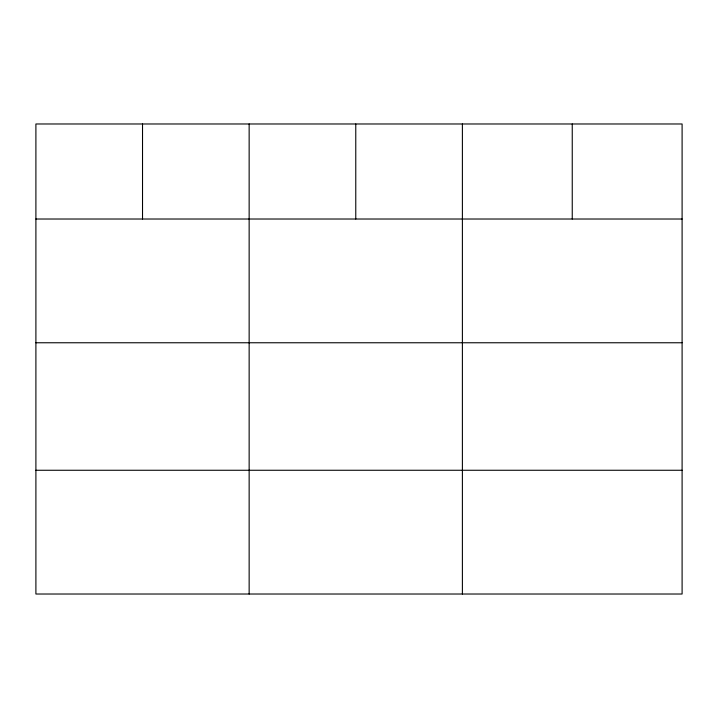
<?xml version="1.0" encoding="UTF-8"?>
<svg xmlns="http://www.w3.org/2000/svg" width="718" height="718" viewBox="0 0 718 718"><rect width="100%" height="100%" fill="white"/><g stroke="black" fill="none" stroke-linecap="round" stroke-linejoin="round"><path stroke-width="1.08" d="M682.1 342.764L682.1 123.981L35.9 123.981L35.9 594.019L682.1 594.019L682.1 342.764L35.9 342.764M35.9 219.017L682.1 219.017M35.9 470.263L682.1 470.263M572.246 123.981L572.246 219.017M462.392 123.981L462.392 594.019M355.769 123.981L355.769 219.017M249.146 123.981L249.146 594.019M142.523 123.981L142.523 219.017"/></g></svg>
